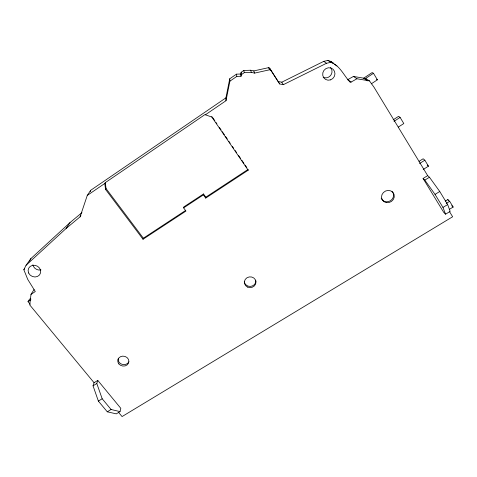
<?xml version="1.0" encoding="UTF-8"?>
<svg xmlns="http://www.w3.org/2000/svg" width="477" height="477" viewBox="0 0 477 477"><rect width="100%" height="100%" fill="white"/><g stroke="black" fill="none" stroke-linecap="round" stroke-linejoin="round"><path stroke-width="0.72" d="M205.718 198.08L205.796 197.198L203.506 193.972L183.8 206.94L183.633 207.865L185.947 211.067L143.017 239.251L105.542 189.411L104.767 183.472L105.28 182.649L205.456 114.247L205.372 114.796L211.86 117.05L248.183 170.194L205.718 198.08L203.417 194.843L203.506 193.972M211.86 117.05L211.913 116.495M34.064 289.539L30.987 294.387L29.747 304.94L94.064 382.721L93.039 385.815L98.375 401.097L107.283 411.8L116.287 413.863L120.013 411.603L120.818 408.342L97.791 380.407L94.064 382.721M205.372 114.796L225.985 100.725L225.925 97.857L229.735 78.794L236.467 74.156L240.569 74.018L241.177 72.26L243.765 70.477L250.634 70.238L253.788 70.93L268.491 67.674L269.541 68.044L279.707 83.958L283.356 84.662L326.506 63.274L330.799 62.326C339.755 65.337 343.774 75.384 349.856 81.943A0.93 0.876 -50.4 0 0 351.108 82.062L356.939 78.765L369.472 80.887L373.992 87.184L427.666 175.625L429.455 177.241L439.746 191.492L447.664 204.567L450.169 211.394L445.572 214.185L443.676 212.271L423.075 178.476L427.666 175.625M225.985 100.725L229.896 81.173L229.735 78.794M120.013 411.603L111.081 409.493L102.179 398.76L96.795 383.49L97.791 380.407M143.017 239.251L143.356 238.214L185.487 210.536M30.987 294.387L35.286 291.536L27.732 279.385L23.85 269.732L26.062 265.278L66.1 228.477L80.106 216.808L87.267 195.421L90.69 190.299L225.925 97.857M90.219 191.688L90.69 190.299M229.896 81.173L236.813 76.415L241.028 76.266L241.648 74.466L241.177 72.26M29.622 261.11L30.862 258.617L69.994 222.616L81.961 212.629M105.542 189.411L106.049 188.558L105.28 182.649M30.2 304.278L28.012 301.637L29.55 299.192L30.796 298.369M80.106 216.808L80.899 215.562M66.1 228.477L69.994 222.616M23.85 269.732L24.655 268.605M26.062 265.278L30.862 258.617M241.648 74.466L244.307 72.635L251.361 72.391L254.605 73.106L269.714 69.767L270.787 70.143L279.707 83.958M87.267 195.421L104.767 183.472M363.546 78.27L372.161 72.57L373.467 73.291L377.396 79.802L371.261 83.839M28.012 301.637L30.904 299.723M365.573 78.514L373.467 73.291M183.633 207.865L203.417 194.843M205.796 197.198L248.076 169.418L248.183 170.194M393.161 119.828L398.587 116.334L400.108 117.42L403.804 123.549L398.337 127.055M394.02 121.331L400.108 117.42M419.092 161.321L423.153 158.775L424.852 160.206L428.465 166.187L423.2 169.466M419.581 163.504L424.852 160.206M93.039 385.815L96.795 383.49M423.075 178.476L424.816 180.115L429.455 177.241M98.375 401.097L102.179 398.76M424.816 180.115L435.036 194.383L439.746 191.492M445.285 201.115L447.814 199.577L449.686 201.318L453.15 207.054L449.334 209.373M446.21 203.435L449.686 201.318M107.283 411.8L111.081 409.493M445.572 214.185L442.972 207.429L447.664 204.567M347.542 79.784A0.9 0.853 -51.1 0 0 347.745 79.659L353.415 76.445L365.62 78.508L369.472 80.887M278.228 81.507L281.788 82.193L323.77 61.354L327.949 60.43L330.907 61.479L333.84 63.405M376.502 79.283L377.396 79.802M364.094 78.532L367.904 80.905M353.415 76.445L356.939 78.765M334.562 64.365L336.971 65.957M327.949 60.43L330.799 62.326M323.77 61.354L326.506 63.274M347.745 79.659L351.108 82.062M330.907 61.479L333.453 63.548M427.171 165.084L428.465 166.187M451.725 205.712L453.15 207.054M118.463 412.223L122.064 416.57L452.631 216.767L449.328 211.323M106.049 188.558L143.356 238.214M365.62 78.508L366.419 79.629M212.742 117.712L214.823 120.753M216.069 122.577L216.898 123.793M219.396 127.442L221.06 129.881M222.306 131.706L224.381 134.747M225.627 136.571L227.29 139.004M228.954 141.436L230.2 143.261M232.281 146.302L233.527 148.126M235.191 150.559L236.437 152.39M238.518 155.43L240.593 158.471M241.839 160.296L243.92 163.337M245.166 165.161L246.83 167.594M281.788 82.193L283.356 84.662M435.036 194.383L442.972 207.429M447.814 199.577L448.577 200.841M269.541 68.044L270.787 70.143M268.491 67.674L269.714 69.767M253.788 70.93L254.605 73.106M250.634 70.238L251.361 72.391M243.765 70.477L244.307 72.635M240.569 74.018L241.028 76.266M236.467 74.156L236.813 76.415M229.395 79.796L229.55 82.199M40.968 269.91A6.267 5.641 25 0 1 32.913 264.747M330.513 67.537A6.189 5.891 -54.4 0 1 330.716 75.336A6.189 5.891 -54.4 0 1 323.173 77.262M392.106 191.426A6.511 5.998 -30.1 0 1 390.407 200.763A6.511 5.998 -30.1 0 1 381.212 198.211M255.845 280.667A5.796 5.366 -4 0 1 250.413 286.391A5.796 5.366 -4 0 1 244.284 281.424M128.826 361.84A5.581 4.949 11.1 0 1 122.201 364.362A5.581 4.949 11.1 0 1 118.218 358.71M247.557 287.071A5.819 5.39 -4 0 0 255.976 281.865A5.819 5.39 -4 0 0 246.979 277.757A5.819 5.39 -4 0 0 247.557 287.071M118.839 363.891A5.605 4.961 11 0 0 128.444 363.313A5.605 4.961 11 0 0 122.696 356.134A5.605 4.961 11 0 0 118.839 363.891M28.632 273.017A6.422 5.76 24.7 0 0 39.496 274.967A6.422 5.76 24.7 0 0 35.107 265.337A6.422 5.76 24.7 0 0 28.632 273.017M330.543 79.874A6.356 6.046 -53.7 0 0 333.053 69.248A6.356 6.046 -53.7 0 0 322.828 72.796A6.356 6.046 -53.7 0 0 330.543 79.874M386.239 202.612A6.541 6.022 -30 0 0 394.109 194.568A6.541 6.022 -30 0 0 383.383 192.529A6.541 6.022 -30 0 0 386.239 202.612"/></g></svg>
